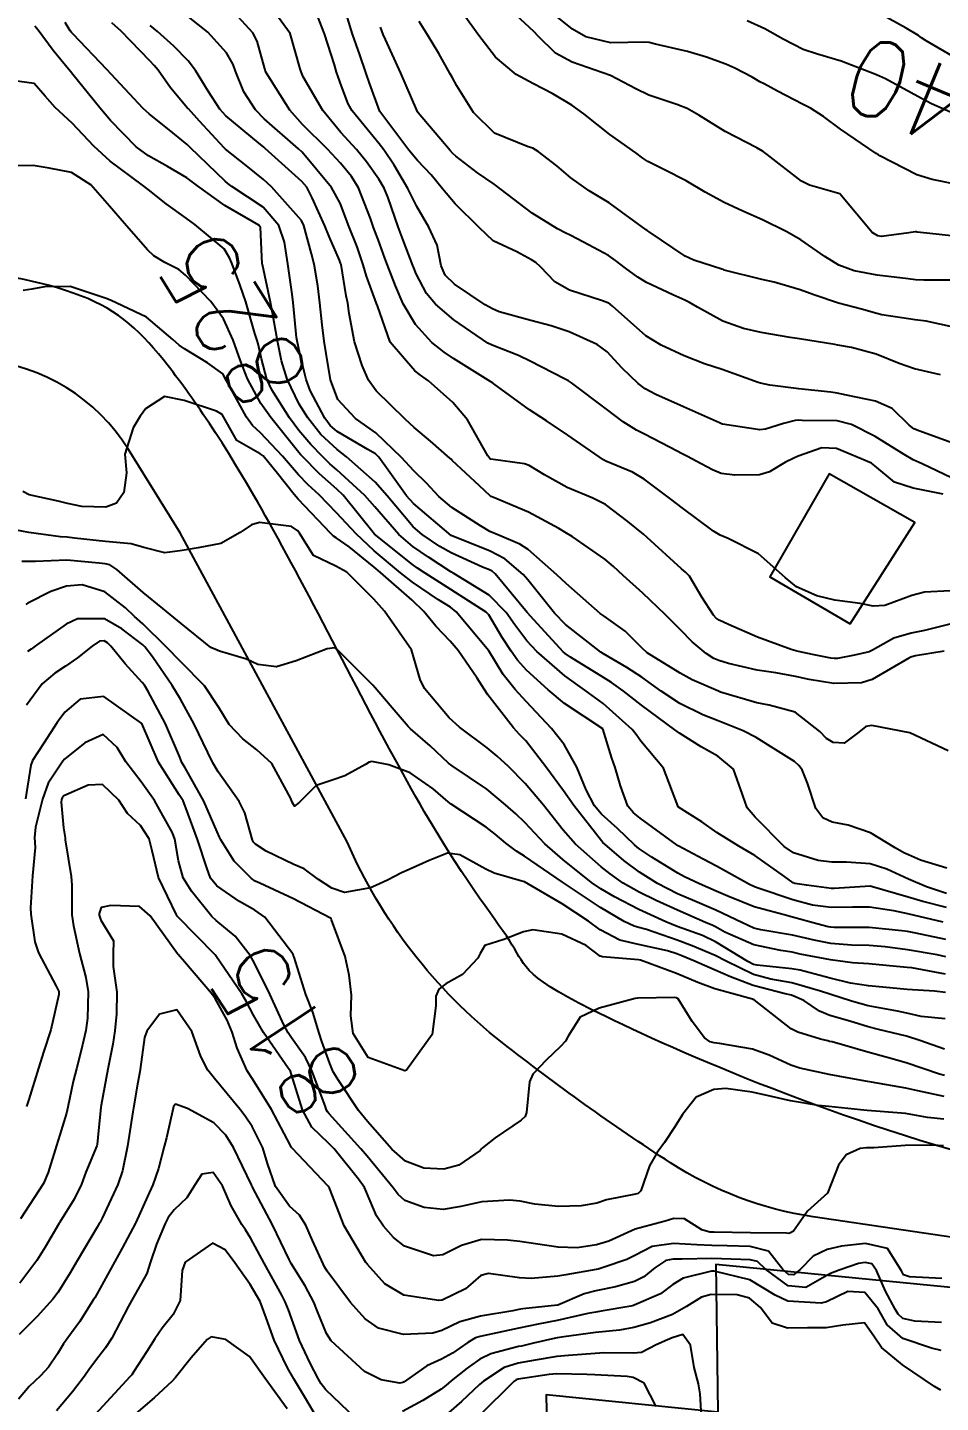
# Model space of a CAD drawing. Header units: metres. Extents: x 307586 to 320046, y 7427249 to 7434250.
# Drawn here: x 319524.2 to 319571.8, y 7429092.1 to 7429163.7 of the extents above; entities that cross this region are included whole.
import ezdxf
from ezdxf.enums import TextEntityAlignment as Align

# ---------------------------------------------------------------- set-up
doc = ezdxf.new("R2010")
doc.units = ezdxf.units.M
doc.header["$MEASUREMENT"] = 0
for name, color, linetype in [('Cotas', 45, 'Continuous'), ('Curvas de Nivel 1m', 11, 'Continuous'), ('Curvas de Nivel 5m', 15, 'Continuous'), ('Edificações', 30, 'Continuous'), ('Vias Primárias', 230, 'Continuous')]:
    doc.layers.add(name, color=color, linetype=linetype)
doc.styles.add('Style-STANDARD', font='STANDARD.shx')

msp = doc.modelspace()

# ---------------------------------------------------------------- linework, layer by layer
at = {"layer": 'Curvas de Nivel 1m', "flags": 128}
for points, elevation in [([(319571.918, 7429139.404), (319570.35, 7429139.725), (319569.384, 7429140.035), (319568.362, 7429140.889), (319568.19, 7429141.022), (319566.374, 7429141.792), (319565.602, 7429141.824), (319564.368, 7429141.378), (319564.15, 7429141.288), (319563.717, 7429141.076), (319562.87, 7429140.573), (319562.356, 7429140.414), (319561.065, 7429140.393), (319560.357, 7429140.49), (319559.909, 7429140.667), (319559.068, 7429141.129), (319558.603, 7429141.375), (319558.366, 7429141.491), (319557.67, 7429141.847), (319556.377, 7429142.525), (319555.958, 7429142.746), (319555.267, 7429143.177), (319554.392, 7429143.822), (319552.573, 7429145.208), (319552.414, 7429145.311), (319552.211, 7429145.416), (319550.424, 7429146.326), (319549.804, 7429146.617), (319548.432, 7429147.153), (319548.221, 7429147.262), (319546.451, 7429148.486), (319545.484, 7429149.295), (319545.015, 7429149.849), (319544.479, 7429150.87), (319544.352, 7429151.182), (319544.301, 7429151.312), (319543.798, 7429152.619), (319543.542, 7429153.32), (319543.024, 7429154.826), (319542.815, 7429155.327), (319542.538, 7429155.804), (319541.903, 7429156.696), (319541.374, 7429157.348), (319540.566, 7429158.233), (319539.63, 7429159.37), (319538.6, 7429161.127), (319538.488, 7429161.381), (319538.441, 7429161.545), (319537.918, 7429163.387), (319536.649, 7429165.113)], 832), ([(319572.379, 7429142.072), (319570.698, 7429142.677), (319570.39, 7429142.808), (319570.151, 7429142.994), (319569.258, 7429143.864), (319568.405, 7429144.243), (319566.887, 7429144.557), (319566.409, 7429144.662), (319566.077, 7429144.712), (319564.411, 7429144.884), (319562.899, 7429145.085), (319562.414, 7429145.177), (319562.289, 7429145.216), (319560.421, 7429145.896), (319559.493, 7429146.194), (319558.428, 7429146.606), (319557.234, 7429147.152), (319556.44, 7429147.654), (319554.709, 7429149.186), (319554.576, 7429149.3), (319554.465, 7429149.366), (319554.185, 7429149.474), (319552.471, 7429150.03), (319551.707, 7429150.45), (319550.96, 7429151.233), (319550.71, 7429151.461), (319550.487, 7429151.606), (319549.727, 7429152.011), (319548.496, 7429152.594), (319547.775, 7429153.267), (319546.521, 7429154.518), (319545.858, 7429155.29), (319545.258, 7429156.017), (319544.548, 7429156.774), (319544.101, 7429157.315), (319542.583, 7429159.315), (319542.057, 7429160.798), (319541.869, 7429161.341), (319541.541, 7429162.275), (319541.174, 7429163.352), (319540.648, 7429165.044)], 834), ([(319572.511, 7429152.835), (319571.062, 7429152.992), (319570.559, 7429153.045), (319570.513, 7429153.053), (319570.46, 7429153.054), (319570.138, 7429153.004), (319568.715, 7429152.811), (319568.51, 7429152.843), (319568.219, 7429153.023), (319566.533, 7429155.04), (319564.953, 7429155.48), (319564.539, 7429155.686), (319562.763, 7429157.088), (319562.555, 7429157.245), (319562.223, 7429157.43), (319560.57, 7429158.287), (319559.207, 7429159.134), (319558.586, 7429159.484), (319558.048, 7429159.686), (319556.593, 7429160.17), (319555.927, 7429160.501), (319554.603, 7429161.19), (319552.61, 7429161.894), (319551.739, 7429162.348), (319550.834, 7429163.237), (319550.626, 7429163.461), (319548.724, 7429165.259)], 838), ([(319572.539, 7429155.537), (319571.34, 7429155.787), (319570.543, 7429156.019), (319568.619, 7429157.019), (319568.554, 7429157.059), (319568.44, 7429157.136), (319566.573, 7429158.405), (319565.689, 7429159.053), (319565.011, 7429159.487), (319564.589, 7429159.703), (319563.294, 7429160.385), (319562.6, 7429160.752), (319562.379, 7429160.872), (319561.972, 7429161.099), (319561.071, 7429161.576), (319560.61, 7429161.786), (319559.595, 7429162.148), (319558.616, 7429162.436), (319556.946, 7429162.83), (319556.62, 7429162.918), (319556.386, 7429162.929), (319554.62, 7429162.895), (319553.317, 7429163.203), (319552.629, 7429163.601), (319550.876, 7429165.01)], 839), ([(319572.287, 7429134.374), (319570.954, 7429134.316), (319570.284, 7429134.132), (319568.881, 7429133.613), (319568.279, 7429133.587), (319567.594, 7429133.713), (319566.281, 7429133.883), (319565.348, 7429134.123), (319564.286, 7429134.582), (319563.686, 7429135.076), (319562.305, 7429136.301), (319560.726, 7429137.106), (319560.315, 7429137.266), (319559.958, 7429137.476), (319558.336, 7429138.695), (319557.739, 7429139.146), (319556.353, 7429140.186), (319555.741, 7429140.554), (319554.362, 7429141.131), (319554.243, 7429141.191), (319552.376, 7429142.479), (319551.26, 7429143.221), (319550.391, 7429143.797), (319548.519, 7429145.151), (319548.413, 7429145.232), (319548.373, 7429145.26), (319546.425, 7429146.467), (319545.933, 7429146.793), (319545.302, 7429147.297), (319544.447, 7429148.243), (319543.811, 7429149.317), (319543.405, 7429150.253), (319542.993, 7429151.325), (319542.852, 7429151.692), (319542.496, 7429152.665), (319542.319, 7429153.15), (319542.25, 7429153.334), (319542.097, 7429153.748), (319541.475, 7429155.346), (319541.119, 7429155.931), (319540.546, 7429156.631), (319539.861, 7429157.367), (319538.572, 7429158.646), (319537.911, 7429159.387), (319536.688, 7429161.313), (319536.645, 7429161.4), (319536.604, 7429161.537), (319536.2, 7429162.988), (319535.971, 7429163.41), (319534.644, 7429164.863)], 831), ([(319572.356, 7429140.253), (319570.826, 7429140.985), (319570.366, 7429141.192), (319569.892, 7429141.476), (319568.384, 7429142.407), (319567.141, 7429143.033), (319566.395, 7429143.221), (319564.572, 7429143.245), (319564.395, 7429143.25), (319564.22, 7429143.246), (319563.603, 7429143.078), (319562.677, 7429142.79), (319562.38, 7429142.755), (319560.439, 7429143.052), (319560.382, 7429143.065), (319560.348, 7429143.076), (319560.276, 7429143.112), (319558.395, 7429143.946), (319556.959, 7429144.6), (319556.409, 7429144.894), (319556.041, 7429145.166), (319555.214, 7429145.972), (319554.429, 7429146.808), (319553.907, 7429147.195), (319552.443, 7429147.85), (319551.504, 7429148.163), (319550.451, 7429148.445), (319548.81, 7429148.902), (319548.46, 7429149.043), (319548.074, 7429149.264), (319546.473, 7429150.335), (319545.994, 7429150.803), (319545.79, 7429151.29), (319545.57, 7429152.371), (319545.135, 7429153.301), (319544.519, 7429154.377), (319544.051, 7429155.315), (319543.345, 7429156.522), (319542.8, 7429157.328), (319542.558, 7429157.644), (319541.158, 7429159.351), (319540.946, 7429159.714), (319540.596, 7429160.644), (319540.339, 7429161.363), (319540.231, 7429161.74), (319539.706, 7429163.369), (319539.095, 7429164.927)], 833), ([(319572.479, 7429150.545), (319570.915, 7429150.549), (319570.479, 7429150.569), (319570.097, 7429150.613), (319568.481, 7429150.808), (319567.289, 7429151.032), (319566.487, 7429151.324), (319565.762, 7429151.783), (319564.507, 7429152.645), (319563.744, 7429153.078), (319562.512, 7429153.683), (319561.493, 7429154.13), (319560.525, 7429154.577), (319559.524, 7429155.13), (319558.539, 7429155.705), (319557.417, 7429156.278), (319556.548, 7429156.713), (319556.284, 7429156.898), (319555.912, 7429157.17), (319554.567, 7429158.128), (319553.207, 7429159.204), (319552.587, 7429159.652), (319551.6, 7429160.232), (319550.598, 7429160.751), (319549.68, 7429161.249), (319548.612, 7429162.146), (319547.748, 7429163.269), (319546.646, 7429164.79)], 837), ([(319572.619, 7429162.069), (319571.038, 7429162.994), (319570.794, 7429163.157), (319570.636, 7429163.272), (319569.985, 7429163.661), (319568.647, 7429164.409)], 841), ([(319572.098, 7429118.632), (319571.045, 7429118.981), (319570.107, 7429119.381), (319568.991, 7429119.886), (319568.114, 7429120.167), (319566.888, 7429120.26), (319566.115, 7429120.259), (319565.411, 7429120.345), (319564.12, 7429120.75), (319563.643, 7429121.075), (319562.138, 7429122.605), (319561.718, 7429123.094), (319561.47, 7429123.78), (319561, 7429125.102), (319560.18, 7429125.779), (319559.326, 7429126.264), (319558.191, 7429126.963), (319557.942, 7429127.143), (319556.212, 7429128.432), (319555.255, 7429129.175), (319554.651, 7429129.607), (319554.23, 7429129.87), (319552.523, 7429130.924), (319552.242, 7429131.111), (319552.129, 7429131.211), (319550.438, 7429133.051), (319550.279, 7429133.23), (319550.263, 7429133.245), (319548.601, 7429135.255), (319548.439, 7429135.403), (319548.295, 7429135.476), (319547.943, 7429135.617), (319546.304, 7429136.359), (319545.71, 7429136.692), (319544.788, 7429137.303), (319544.319, 7429137.712), (319542.977, 7429139.324), (319542.35, 7429140.039), (319540.861, 7429141.345), (319540.367, 7429141.723), (319539.516, 7429142.504), (319538.837, 7429143.373), (319538.394, 7429144.096), (319537.759, 7429145.387), (319537.467, 7429146.345), (319537.26, 7429147.392), (319537, 7429148.85), (319536.902, 7429149.396), (319536.482, 7429151.35), (319536.47, 7429151.388), (319536.38, 7429153.28), (319536.289, 7429153.403), (319534.518, 7429154.435), (319533.105, 7429155.444), (319532.537, 7429155.866), (319531.538, 7429156.46), (319530.548, 7429157.01), (319529.906, 7429157.486), (319528.573, 7429158.843), (319528.013, 7429159.506), (319526.6, 7429161.247), (319526.479, 7429161.399), (319526.377, 7429161.523), (319525.575, 7429162.498), (319524.8, 7429163.547), (319524.626, 7429163.752)], 826), ([(319572.113, 7429119.946), (319570.746, 7429120.354), (319570.119, 7429120.635), (319569.876, 7429120.749), (319569.42, 7429121.001), (319568.134, 7429121.778), (319566.976, 7429122.19), (319566.136, 7429122.333), (319565.654, 7429122.563), (319565.289, 7429123.053), (319564.854, 7429124.369), (319564.584, 7429125.064), (319564.4, 7429125.292), (319564.177, 7429125.49), (319563.069, 7429126.196), (319562.189, 7429126.745), (319561.503, 7429127.097), (319560.2, 7429127.609), (319559.401, 7429127.926), (319558.214, 7429128.516), (319557.241, 7429129.15), (319556.23, 7429129.881), (319555.456, 7429130.393), (319554.242, 7429131.097), (319554.093, 7429131.191), (319552.257, 7429132.628), (319551.679, 7429133.216), (319550.289, 7429134.95), (319550.052, 7429135.234), (319549.101, 7429136.048), (319548.305, 7429136.459), (319546.346, 7429137.247), (319546.313, 7429137.263), (319544.337, 7429138.922), (319543.982, 7429139.314), (319543.027, 7429140.653), (319542.545, 7429141.328), (319542.365, 7429141.504), (319541.962, 7429141.739), (319540.376, 7429142.675), (319540.008, 7429142.984), (319539.731, 7429143.36), (319538.971, 7429144.805), (319538.753, 7429145.375), (319538.686, 7429145.646), (319538.426, 7429146.721), (319538.281, 7429147.382), (319538.255, 7429147.562), (319538.081, 7429149.384), (319538.032, 7429149.819), (319537.809, 7429151.387), (319537.625, 7429152.519), (319537.324, 7429153.392), (319536.517, 7429154.338), (319534.892, 7429155.425), (319534.677, 7429155.57), (319534.536, 7429155.692), (319532.72, 7429157.448), (319532.555, 7429157.602), (319531.808, 7429158.217), (319530.579, 7429159.196), (319530.275, 7429159.483), (319528.601, 7429161.27), (319528.383, 7429161.502), (319526.621, 7429163.339), (319526.537, 7429163.436), (319526.474, 7429163.522), (319526.199, 7429163.957)], 827), ([(319572.184, 7429126.05), (319570.193, 7429126.99), (319568.198, 7429127.371), (319567.896, 7429127.325), (319567.531, 7429127.027), (319566.767, 7429126.454), (319566.187, 7429126.478), (319565.838, 7429126.694), (319565.505, 7429127.05), (319564.208, 7429128.058), (319562.863, 7429128.433), (319562.215, 7429128.553), (319560.328, 7429129.109), (319560.223, 7429129.148), (319558.848, 7429129.749), (319558.232, 7429130.085), (319556.513, 7429131.157), (319556.245, 7429131.392), (319555.359, 7429132.279), (319554.262, 7429133.053), (319554.064, 7429133.192), (319552.286, 7429134.765), (319551.802, 7429135.215), (319550.306, 7429136.528), (319549.874, 7429136.801), (319548.816, 7429137.252), (319548.316, 7429137.471), (319547.832, 7429137.753), (319546.334, 7429138.716), (319545.665, 7429139.29), (319545.023, 7429139.973), (319544.356, 7429140.627), (319543.721, 7429141.316), (319542.376, 7429142.591), (319541.322, 7429143.341), (319540.398, 7429144.326), (319540.03, 7429145.356), (319539.794, 7429146.727), (319539.698, 7429147.361), (319539.585, 7429148.224), (319539.463, 7429149.37), (319539.355, 7429150.255), (319539.169, 7429151.373), (319539.035, 7429151.921), (319538.629, 7429153.379), (319538.507, 7429153.642), (319536.946, 7429155.396), (319536.537, 7429155.778), (319535.634, 7429156.503), (319534.552, 7429157.368), (319534.485, 7429157.431), (319533.207, 7429158.81), (319532.622, 7429159.45), (319532.583, 7429159.491), (319531.689, 7429160.559), (319531.044, 7429161.473), (319530.844, 7429161.715), (319530.608, 7429161.954), (319529.115, 7429163.495), (319528.629, 7429163.938)], 828), ([(319571.974, 7429131.246), (319570.478, 7429130.988), (319570.287, 7429130.945), (319570.242, 7429130.933), (319570.125, 7429130.875), (319568.23, 7429129.766), (319567.668, 7429129.586), (319566.228, 7429129.555), (319564.938, 7429129.767), (319564.231, 7429129.924), (319563.208, 7429130.106), (319562.235, 7429130.255), (319560.749, 7429130.594), (319560.239, 7429130.752), (319559.988, 7429130.862), (319559.578, 7429131.12), (319558.847, 7429131.729), (319558.255, 7429132.33), (319557.446, 7429133.148), (319556.279, 7429134.259), (319555.261, 7429135.175), (319554.752, 7429135.638), (319554.301, 7429136.02), (319552.609, 7429137.207), (319552.316, 7429137.385), (319551.918, 7429137.615), (319550.331, 7429138.469), (319548.476, 7429139.258), (319548.376, 7429139.293), (319548.343, 7429139.312), (319547.78, 7429139.834), (319546.362, 7429141.167), (319546.305, 7429141.223), (319546.242, 7429141.282), (319545.235, 7429142.161), (319544.379, 7429142.882), (319543.91, 7429143.315), (319542.405, 7429144.793), (319541.994, 7429145.334), (319541.663, 7429146.095), (319541.263, 7429147.342), (319540.997, 7429148.809), (319540.916, 7429149.353), (319540.841, 7429149.729), (319540.57, 7429151.359), (319540.551, 7429151.426), (319540.485, 7429151.576), (319539.947, 7429152.815), (319539.723, 7429153.368), (319539.073, 7429154.826), (319538.783, 7429155.377), (319538.536, 7429155.681), (319536.622, 7429157.399), (319536.554, 7429157.459), (319536.266, 7429157.695), (319534.578, 7429159.096), (319534.267, 7429159.433), (319533.649, 7429160.383), (319532.991, 7429161.446), (319532.608, 7429161.948), (319531.873, 7429162.718), (319531.014, 7429163.474), (319530.628, 7429163.796)], 829), ([(319572.45, 7429148.098), (319571.03, 7429148.408), (319570.455, 7429148.471), (319568.73, 7429148.745), (319568.46, 7429148.815), (319567.67, 7429149.028), (319566.466, 7429149.353), (319565.186, 7429149.775), (319564.473, 7429150.047), (319563.121, 7429150.439), (319562.478, 7429150.579), (319560.524, 7429151.068), (319560.483, 7429151.082), (319560.462, 7429151.09), (319560.391, 7429151.111), (319558.944, 7429151.591), (319558.49, 7429151.8), (319556.606, 7429153.054), (319556.503, 7429153.128), (319556.486, 7429153.144), (319556.46, 7429153.161), (319554.524, 7429154.563), (319553.497, 7429155.2), (319552.54, 7429155.869), (319551.809, 7429156.484), (319550.833, 7429157.236), (319550.555, 7429157.405), (319550.311, 7429157.488), (319548.567, 7429158.195), (319547.467, 7429159.271), (319546.597, 7429160.656), (319546.38, 7429161.063), (319546.258, 7429161.285), (319545.654, 7429162.335), (319545.077, 7429163.303), (319544.633, 7429164.006)], 836), ([(319571.912, 7429117.135), (319570.081, 7429117.562), (319569.354, 7429117.731), (319568.086, 7429117.918), (319567.191, 7429117.925), (319566.086, 7429117.907), (319565.125, 7429118.017), (319564.091, 7429118.293), (319562.281, 7429118.908), (319562.101, 7429118.971), (319561.831, 7429119.093), (319560.112, 7429120.046), (319559.418, 7429120.422), (319558.123, 7429121.112), (319558.077, 7429121.14), (319556.137, 7429122.555), (319555.801, 7429122.826), (319555.507, 7429123.17), (319555.112, 7429124.223), (319554.851, 7429125.18), (319554.671, 7429125.676), (319554.193, 7429127.19), (319552.213, 7429128.516), (319551.358, 7429129.219), (319550.233, 7429130.251), (319549.766, 7429130.765), (319549.422, 7429131.242), (319548.957, 7429131.957), (319548.262, 7429133.125), (319548.131, 7429133.261), (319546.28, 7429134.441), (319544.943, 7429135.3), (319544.547, 7429135.558), (319544.297, 7429135.74), (319542.313, 7429137.33), (319540.68, 7429139.347), (319540.346, 7429139.676), (319539.449, 7429140.459), (319538.543, 7429141.377), (319538.455, 7429141.469), (319538.365, 7429141.576), (319536.909, 7429143.395), (319536.394, 7429144.131), (319535.702, 7429145.411), (319535.343, 7429146.337), (319534.958, 7429147.422), (319534.449, 7429148.524), (319533.791, 7429149.437), (319532.476, 7429150.807), (319532.118, 7429151.094), (319531.405, 7429151.466), (319530.819, 7429151.808), (319530.489, 7429152.121), (319529.298, 7429153.492), (319528.516, 7429154.388), (319527.546, 7429155.51), (319526.539, 7429156.154), (319525.372, 7429156.368), (319524.542, 7429156.507), (319523.601, 7429156.501)], 824), ([(319572.066, 7429116.229), (319570.49, 7429116.564), (319570.069, 7429116.642), (319569.761, 7429116.686), (319568.071, 7429116.856), (319566.25, 7429116.86), (319566.071, 7429116.871), (319565.927, 7429116.898), (319565.343, 7429117.051), (319564.078, 7429117.395), (319563.642, 7429117.512), (319562.086, 7429117.936), (319560.715, 7429118.482), (319560.098, 7429118.757), (319559.241, 7429119.123), (319558.459, 7429119.487), (319558.108, 7429119.683), (319556.756, 7429120.514), (319556.121, 7429120.933), (319555.99, 7429121.031), (319555.844, 7429121.164), (319554.97, 7429122.017), (319554.139, 7429122.753), (319553.767, 7429123.194), (319553.338, 7429124.016), (319552.848, 7429125.203), (319552.185, 7429126.389), (319551.531, 7429127.217), (319550.214, 7429128.627), (319549.641, 7429129.239), (319549.01, 7429130.028), (319548.257, 7429131.26), (319546.567, 7429133.277), (319546.267, 7429133.521), (319545.65, 7429133.912), (319544.286, 7429134.833), (319543.672, 7429135.316), (319542.304, 7429136.466), (319541.35, 7429137.34), (319540.329, 7429138.438), (319539.437, 7429139.364), (319538.866, 7429139.89), (319538.353, 7429140.421), (319537.528, 7429141.388), (319536.375, 7429142.592), (319535.953, 7429142.981), (319535.656, 7429143.411), (319534.735, 7429145.098), (319534.546, 7429145.428), (319534.505, 7429145.52), (319534.415, 7429145.669), (319533.623, 7429146.236), (319532.428, 7429146.976), (319532.143, 7429147.166), (319531.818, 7429147.459), (319530.45, 7429148.611), (319528.564, 7429149.499), (319528.463, 7429149.534), (319528.398, 7429149.567), (319526.47, 7429150.221), (319525.131, 7429150.202), (319524.468, 7429150.07), (319524.019, 7429150.003)], 823), ([(319572.057, 7429115.34), (319571.604, 7429115.428), (319570.06, 7429115.7), (319568.9, 7429115.846), (319568.062, 7429115.915), (319567.148, 7429115.943), (319566.063, 7429116.027), (319565.204, 7429116.193), (319564.067, 7429116.451), (319562.419, 7429116.737), (319562.07, 7429116.826), (319561.466, 7429117.096), (319560.083, 7429117.769), (319558.985, 7429118.231), (319558.095, 7429118.61), (319557.044, 7429119.151), (319556.109, 7429119.735), (319555.295, 7429120.353), (319554.304, 7429121.187), (319554.208, 7429121.273), (319554.125, 7429121.362), (319552.691, 7429123.205), (319552.154, 7429123.967), (319551.24, 7429125.219), (319550.186, 7429126.566), (319549.864, 7429126.909), (319549.548, 7429127.24), (319548.218, 7429128.96), (319548.014, 7429129.262), (319547.655, 7429129.839), (319546.677, 7429131.276), (319546.248, 7429131.762), (319545.508, 7429132.544), (319544.889, 7429133.301), (319544.272, 7429133.893), (319542.619, 7429135.327), (319542.296, 7429135.607), (319540.986, 7429136.663), (319540.311, 7429137.13), (319540.179, 7429137.219), (319540.042, 7429137.354), (319538.339, 7429139.147), (319538.126, 7429139.382), (319537.266, 7429140.478), (319536.515, 7429141.398), (319536.364, 7429141.512), (319535.145, 7429142.192), (319534.454, 7429143.429), (319534.385, 7429143.552), (319534.09, 7429143.73), (319532.395, 7429144.281), (319531.371, 7429144.488), (319530.389, 7429143.849), (319530.232, 7429143.625), (319530.117, 7429143.474), (319529.75, 7429142.853), (319529.312, 7429141.486), (319529.393, 7429140.524), (319529.264, 7429139.486), (319528.882, 7429138.945), (319528.331, 7429138.736), (319527.077, 7429138.767), (319526.334, 7429138.924), (319525.844, 7429139.035), (319524.331, 7429139.37), (319524.006, 7429139.553)], 822), ([(319572.047, 7429114.428), (319570.283, 7429114.755), (319570.051, 7429114.784), (319569.857, 7429114.8), (319568.052, 7429114.962), (319567.207, 7429115.028), (319566.054, 7429115.168), (319564.472, 7429115.479), (319564.058, 7429115.572), (319563.474, 7429115.661), (319562.062, 7429115.953), (319560.559, 7429116.614), (319560.071, 7429116.897), (319559.926, 7429116.967), (319559.538, 7429117.118), (319558.082, 7429117.753), (319556.978, 7429118.263), (319556.096, 7429118.696), (319555.253, 7429119.173), (319554.574, 7429119.65), (319554.111, 7429120.023), (319552.781, 7429121.203), (319552.13, 7429121.915), (319551.118, 7429123.22), (319550.16, 7429124.352), (319549.294, 7429125.243), (319548.708, 7429125.782), (319548.182, 7429126.205), (319546.732, 7429127.275), (319546.2, 7429127.761), (319544.922, 7429129.3), (319544.684, 7429129.76), (319544.243, 7429131.31), (319542.832, 7429133.324), (319542.272, 7429133.95), (319540.865, 7429135.344), (319540.296, 7429135.664), (319539.145, 7429136.211), (319538.4, 7429137.379), (319538.315, 7429137.499), (319537.984, 7429137.717), (319536.321, 7429137.928), (319535.91, 7429137.815), (319535.313, 7429137.415), (319534.307, 7429136.848), (319533.135, 7429136.611), (319532.303, 7429136.482), (319531.402, 7429136.359), (319530.304, 7429136.627), (319529.642, 7429136.816), (319528.307, 7429136.951), (319526.699, 7429137.126), (319526.309, 7429137.164), (319525.966, 7429137.181), (319524.312, 7429137.42), (319523.589, 7429137.557)], 821), ([(319572.02, 7429112.11), (319570.781, 7429112.222), (319570.024, 7429112.404), (319569.539, 7429112.511), (319568.021, 7429112.779), (319567.151, 7429113.029), (319566.028, 7429113.39), (319565.528, 7429113.55), (319564.037, 7429113.977), (319562.946, 7429114.174), (319562.043, 7429114.416), (319560.622, 7429115.104), (319560.056, 7429115.399), (319558.845, 7429115.912), (319558.064, 7429116.2), (319556.474, 7429116.75), (319556.07, 7429116.85), (319555.827, 7429116.92), (319555.319, 7429117.171), (319554.084, 7429117.907), (319552.103, 7429119.21), (319550.116, 7429120.578), (319549.711, 7429120.828), (319549.145, 7429121.245), (319548.592, 7429121.718), (319548.131, 7429122.071), (319546.304, 7429123.278), (319546.145, 7429123.399), (319545.367, 7429124.08), (319544.167, 7429124.905), (319543.052, 7429125.321), (319542.175, 7429125.504), (319542.041, 7429125.465), (319541.849, 7429125.333), (319540.766, 7429124.742), (319540.161, 7429124.54), (319539.278, 7429124.241), (319538.402, 7429123.376), (319538.141, 7429123.166), (319538.022, 7429123.381), (319537.956, 7429123.572), (319536.971, 7429125.392), (319536.18, 7429126.104), (319535.456, 7429126.681), (319534.742, 7429127.422), (319534.206, 7429128.306), (319533.459, 7429129.438), (319532.235, 7429130.682), (319531.468, 7429131.458), (319530.255, 7429132.656), (319529.819, 7429133.037), (319529.348, 7429133.484), (319528.275, 7429134.322), (319527.101, 7429134.692), (319526.279, 7429134.621), (319525.467, 7429134.34), (319524.266, 7429133.727), (319524.154, 7429133.662)], 819), ([(319571.998, 7429110.526), (319570.709, 7429110.983), (319570.006, 7429111.209), (319568.554, 7429111.555), (319568.01, 7429111.688), (319567.055, 7429111.987), (319566.015, 7429112.278), (319565.475, 7429112.505), (319564.672, 7429113.06), (319564.027, 7429113.336), (319563.691, 7429113.41), (319562.034, 7429113.841), (319560.85, 7429114.292), (319560.046, 7429114.635), (319558.93, 7429115.127), (319558.308, 7429115.389), (319558.056, 7429115.483), (319557.565, 7429115.638), (319556.061, 7429115.971), (319555.094, 7429116.206), (319554.068, 7429116.743), (319553.447, 7429117.196), (319552.086, 7429118.091), (319550.122, 7429119.23), (319550.103, 7429119.239), (319548.543, 7429119.689), (319548.109, 7429119.892), (319546.749, 7429120.641), (319546.117, 7429120.73), (319545.159, 7429120.34), (319544.109, 7429119.879), (319543.716, 7429119.704), (319542.99, 7429119.321), (319542.389, 7429119.037), (319542.097, 7429118.92), (319540.758, 7429118.678), (319540.096, 7429118.906), (319539.405, 7429119.36), (319538.652, 7429119.916), (319538.11, 7429120.131), (319536.674, 7429120.838), (319536.121, 7429121.194), (319536.012, 7429121.292), (319535.958, 7429121.402), (319535.559, 7429122.831), (319535.261, 7429123.413), (319534.166, 7429124.961), (319533.897, 7429125.433), (319533.641, 7429125.973), (319532.918, 7429127.443), (319532.212, 7429128.745), (319531.781, 7429129.454), (319530.76, 7429130.942), (319530.356, 7429131.469), (319530.244, 7429131.575), (319529.16, 7429132.394), (319528.257, 7429132.922), (319526.846, 7429132.925), (319526.254, 7429132.636), (319524.715, 7429131.543), (319524.438, 7429131.349), (319524.238, 7429131.226)], 818), ([(319571.985, 7429109.157), (319571.729, 7429109.229), (319569.991, 7429109.82), (319569.067, 7429110.077), (319567.996, 7429110.37), (319566.134, 7429110.906), (319566.002, 7429110.935), (319565.919, 7429110.958), (319565.533, 7429111.047), (319564.347, 7429111.406), (319564.008, 7429111.588), (319562.087, 7429113.089), (319562.023, 7429113.113), (319561.992, 7429113.122), (319560.031, 7429113.665), (319559.155, 7429114.004), (319558.043, 7429114.469), (319556.168, 7429115.159), (319556.053, 7429115.181), (319554.19, 7429115.324), (319554.055, 7429115.372), (319553.341, 7429115.917), (319552.066, 7429116.519), (319550.558, 7429116.735), (319550.067, 7429116.639), (319549.05, 7429116.233), (319548.06, 7429115.923), (319547.82, 7429115.497), (319547.7, 7429115.264), (319546.895, 7429114.417), (319546.033, 7429113.921), (319545.656, 7429113.658), (319545.501, 7429113.288), (319545.512, 7429112.782), (319545.308, 7429111.29), (319543.984, 7429109.443), (319543.89, 7429109.405), (319541.99, 7429110.086), (319541.197, 7429111.338), (319541.082, 7429112.27), (319541.119, 7429113.339), (319540.996, 7429114.383), (319540.793, 7429115.343), (319540.072, 7429117.261), (319540.051, 7429117.329), (319540.029, 7429117.351), (319538.087, 7429118.345), (319536.337, 7429119.16), (319536.101, 7429119.274), (319535.901, 7429119.403), (319534.998, 7429120.303), (319534.307, 7429121.427), (319534.248, 7429121.552), (319534.127, 7429121.841), (319533.42, 7429123.437), (319532.45, 7429125.166), (319532.289, 7429125.449), (319532.176, 7429125.723), (319531.437, 7429127.458), (319530.518, 7429129.167), (319530.332, 7429129.469), (319530.224, 7429129.612), (319529.333, 7429130.583), (319528.593, 7429131.495), (319528.414, 7429131.667), (319528.246, 7429131.767), (319527.996, 7429131.752), (319527.62, 7429131.506), (319526.855, 7429130.895), (319526.227, 7429130.455), (319525.661, 7429130.089), (319525.002, 7429129.538), (319524.202, 7429128.434)], 817), ([(319571.969, 7429108.062), (319570.602, 7429108.356), (319569.975, 7429108.494), (319568.182, 7429108.815), (319567.98, 7429108.849), (319566.923, 7429109.031), (319565.985, 7429109.214), (319564.464, 7429109.539), (319563.989, 7429109.697), (319562.864, 7429110.211), (319561.997, 7429110.519), (319560.282, 7429110.826), (319560, 7429110.856), (319559.794, 7429110.906), (319559.497, 7429111.118), (319558.845, 7429111.961), (319558.125, 7429113.138), (319558.024, 7429113.203), (319557.945, 7429113.22), (319556.023, 7429113.181), (319556.003, 7429113.181), (319555.891, 7429113.162), (319554.018, 7429112.655), (319553.016, 7429112.197), (319552.402, 7429111.206), (319552.263, 7429110.945), (319551.997, 7429110.664), (319551.247, 7429109.961), (319550.549, 7429109.224), (319550.376, 7429108.827), (319550.219, 7429107.227), (319550.154, 7429107.025), (319549.949, 7429106.837), (319548.603, 7429105.914), (319547.934, 7429105.39), (319547.873, 7429105.321), (319547.815, 7429105.261), (319546.699, 7429104.495), (319545.918, 7429104.277), (319544.881, 7429104.333), (319543.924, 7429104.7), (319543.209, 7429105.317), (319541.947, 7429106.755), (319541.486, 7429107.335), (319540.449, 7429108.872), (319540.164, 7429109.348), (319539.987, 7429109.78), (319539.573, 7429110.93), (319539.432, 7429111.359), (319539.105, 7429112.455), (319538.744, 7429113.369), (319538.122, 7429115.308), (319538.101, 7429115.379), (319538.09, 7429115.416), (319538.054, 7429115.492), (319536.605, 7429117.395), (319536.078, 7429117.758), (319535.284, 7429118.213), (319534.097, 7429119.031), (319533.775, 7429119.433), (319533.575, 7429119.968), (319533.102, 7429121.44), (319532.493, 7429123.093), (319532.345, 7429123.448), (319532.148, 7429123.764), (319531.064, 7429125.461), (319530.193, 7429127.47), (319528.214, 7429128.878), (319526.982, 7429128.735), (319526.198, 7429128.063), (319525.784, 7429127.526), (319525.104, 7429126.458), (319524.505, 7429125.545), (319524.413, 7429125.303), (319524.143, 7429123.55)], 816), ([(319571.938, 7429105.497), (319571.379, 7429105.536), (319569.938, 7429105.518), (319568.315, 7429105.393), (319567.937, 7429105.388), (319567.593, 7429105.367), (319566.871, 7429105.031), (319566.465, 7429104.495), (319565.903, 7429103.04), (319564.852, 7429102.092), (319564.127, 7429101.058), (319563.978, 7429100.963), (319563.882, 7429100.939), (319563.765, 7429100.945), (319561.882, 7429100.962), (319559.99, 7429101.001), (319559.882, 7429101), (319559.779, 7429101.009), (319559.353, 7429101.118), (319558.449, 7429101.692), (319557.889, 7429101.712), (319557.451, 7429101.581), (319555.883, 7429101.16), (319554.507, 7429100.544), (319553.875, 7429100.339), (319552.869, 7429100.191), (319551.873, 7429100.227), (319550.695, 7429100.402), (319549.876, 7429100.515), (319549.233, 7429100.597), (319547.876, 7429100.616), (319546.834, 7429100.31), (319545.868, 7429099.832), (319545.38, 7429099.773), (319543.873, 7429100.271), (319543.296, 7429100.728), (319542.786, 7429101.316), (319542.421, 7429101.857), (319541.901, 7429103.088), (319541.785, 7429103.331), (319541.48, 7429103.763), (319540.21, 7429105.347), (319539.936, 7429105.617), (319539.044, 7429106.463), (319538.567, 7429107.371), (319537.981, 7429109.261), (319537.937, 7429109.38), (319537.825, 7429109.541), (319536.535, 7429111.395), (319536.012, 7429112.29), (319535.633, 7429113.02), (319535.398, 7429113.409), (319534.052, 7429115.38), (319534.014, 7429115.43), (319532.073, 7429117.416), (319532.045, 7429117.45), (319532.002, 7429117.522), (319531.068, 7429119.46), (319530.739, 7429120.842), (319530.586, 7429121.465), (319530.13, 7429122.159), (319529.453, 7429122.797), (319529.001, 7429123.487), (319528.155, 7429124.295), (319527.397, 7429124.265), (319526.146, 7429123.705), (319526.056, 7429123.609), (319526.024, 7429123.522), (319526.006, 7429123.386), (319526.128, 7429122.039), (319526.2, 7429121.519), (319526.213, 7429121.428), (319526.528, 7429119.516), (319526.548, 7429119.056), (319526.563, 7429117.515), (319526.64, 7429116.941), (319526.947, 7429115.511), (319527.283, 7429114.259), (319527.41, 7429113.506), (319527.373, 7429112.142), (319527.287, 7429111.507), (319527.044, 7429110.452), (319526.79, 7429109.512), (319526.632, 7429108.847), (319526.353, 7429107.516), (319526.275, 7429107.191), (319525.938, 7429106.065), (319525.758, 7429105.523), (319525.324, 7429104.117), (319525.071, 7429103.532), (319523.884, 7429101.705)], 814), ([(319571.857, 7429098.6), (319570.166, 7429098.68), (319569.86, 7429098.788), (319569.756, 7429098.992), (319569.022, 7429100.15), (319567.877, 7429100.407), (319566.634, 7429100.274), (319565.874, 7429100.111), (319565.153, 7429099.764), (319564.48, 7429099.054), (319564.131, 7429098.785), (319563.859, 7429098.807), (319563.58, 7429099.064), (319562.821, 7429100.024), (319561.875, 7429100.265), (319560.68, 7429100.297), (319559.875, 7429100.315), (319559.092, 7429100.338), (319557.876, 7429100.409), (319556.772, 7429100.253), (319555.869, 7429099.792), (319555.453, 7429099.578), (319554.271, 7429099.176), (319553.959, 7429099.081), (319553.861, 7429099.062), (319552.277, 7429098.784), (319551.856, 7429098.717), (319550.478, 7429098.599), (319549.854, 7429098.625), (319548.25, 7429098.862), (319547.855, 7429098.744), (319547.056, 7429098.057), (319545.836, 7429097.474), (319545.669, 7429097.448), (319543.839, 7429097.73), (319542.849, 7429098.316), (319541.94, 7429099.329), (319541.905, 7429099.371), (319541.864, 7429099.425), (319540.739, 7429101.341), (319539.963, 7429103.288), (319539.935, 7429103.35), (319539.904, 7429103.396), (319538.021, 7429105.379), (319537.981, 7429105.427), (319537.934, 7429105.511), (319536.956, 7429107.39), (319535.976, 7429108.947), (319535.683, 7429109.405), (319535.158, 7429110.576), (319534.896, 7429111.417), (319534.634, 7429112.045), (319534.02, 7429113.156), (319533.83, 7429113.432), (319532.42, 7429115.074), (319532.09, 7429115.45), (319532.053, 7429115.495), (319530.633, 7429117.464), (319530.08, 7429117.946), (319528.584, 7429117.996), (319528.077, 7429117.892), (319527.979, 7429117.595), (319527.982, 7429117.501), (319528.07, 7429117.245), (319528.727, 7429116.157), (319528.699, 7429115.49), (319528.701, 7429114.833), (319528.894, 7429113.487), (319528.884, 7429112.36), (319528.786, 7429111.488), (319528.688, 7429110.794), (319528.437, 7429109.493), (319528.074, 7429107.618), (319528.058, 7429107.498), (319527.941, 7429106.296), (319527.866, 7429105.569), (319527.848, 7429105.501), (319527.292, 7429104.127), (319527.054, 7429103.508), (319526.68, 7429102.727), (319525.929, 7429101.52), (319525.908, 7429101.494), (319525.882, 7429101.442), (319525.165, 7429100.229), (319524.725, 7429099.537), (319523.841, 7429098.345)], 813), ([(319571.826, 7429096.308), (319570.438, 7429096.372), (319569.828, 7429096.518), (319569.571, 7429096.734), (319569.415, 7429096.996), (319568.917, 7429097.934), (319568.442, 7429099.011), (319568.205, 7429099.354), (319567.867, 7429099.43), (319567.516, 7429099.374), (319566.503, 7429099.034), (319566.048, 7429098.851), (319565.858, 7429098.743), (319564.767, 7429098.133), (319563.85, 7429098.216), (319562.672, 7429099.078), (319562.253, 7429099.471), (319561.868, 7429099.569), (319561.377, 7429099.586), (319559.868, 7429099.629), (319558.333, 7429099.598), (319557.868, 7429099.601), (319557.481, 7429099.53), (319556.913, 7429099.149), (319556.333, 7429098.678), (319555.852, 7429098.442), (319554.856, 7429098.161), (319553.845, 7429097.953), (319553.233, 7429097.798), (319551.857, 7429097.21), (319551.833, 7429097.204), (319550.04, 7429097.019), (319549.83, 7429096.985), (319549.515, 7429096.92), (319547.827, 7429096.638), (319546.762, 7429096.332), (319545.819, 7429095.896), (319545.357, 7429095.745), (319543.817, 7429095.688), (319542.516, 7429096.016), (319541.825, 7429096.49), (319541.062, 7429097.338), (319539.857, 7429098.983), (319539.718, 7429099.209), (319539.643, 7429099.353), (319539.079, 7429100.566), (319538.737, 7429101.367), (319538.406, 7429101.89), (319537.893, 7429102.359), (319537.153, 7429103.387), (319536.736, 7429104.576), (319536.498, 7429105.394), (319535.944, 7429106.501), (319535.582, 7429107.038), (319535.3, 7429107.41), (319533.976, 7429108.994), (319533.637, 7429109.433), (319533.278, 7429110.149), (319532.811, 7429111.442), (319532.014, 7429112.567), (319531.115, 7429112.356), (319530.457, 7429111.465), (319530.337, 7429111.129), (319530.112, 7429109.469), (319530.09, 7429109.35), (319529.965, 7429108.713), (319529.769, 7429107.473), (319529.738, 7429107.261), (319529.458, 7429105.477), (319529.192, 7429104.202), (319528.941, 7429103.484), (319528.129, 7429101.74), (319528.01, 7429101.498), (319527.968, 7429101.413), (319527.879, 7429101.264), (319527.212, 7429100.157), (319526.828, 7429099.51), (319526.464, 7429098.896), (319525.837, 7429097.89), (319525.568, 7429097.523), (319524.745, 7429096.609), (319523.814, 7429095.682)], 812), ([(319571.812, 7429094.846), (319571.31, 7429094.975), (319569.818, 7429095.473), (319569.004, 7429096.182), (319568.543, 7429097.009), (319567.846, 7429097.863), (319566.959, 7429097.917), (319565.838, 7429097.378), (319565.571, 7429097.308), (319563.838, 7429097.422), (319563.178, 7429097.735), (319561.854, 7429098.52), (319559.999, 7429098.97), (319559.861, 7429098.97), (319558.378, 7429098.609), (319557.85, 7429098.28), (319557.199, 7429097.79), (319555.833, 7429097.199), (319555.803, 7429097.191), (319555.656, 7429097.162), (319554.118, 7429096.889), (319553.83, 7429096.849), (319553.418, 7429096.775), (319551.825, 7429096.405), (319550.83, 7429096.212), (319549.821, 7429096.013), (319548.217, 7429095.654), (319547.816, 7429095.577), (319547.576, 7429095.502), (319547.18, 7429095.266), (319546.367, 7429094.712), (319545.8, 7429094.392), (319545.041, 7429094.041), (319543.971, 7429093.298), (319543.859, 7429093.223), (319543.782, 7429093.181), (319543.631, 7429093.152), (319542.661, 7429093.317), (319541.789, 7429093.752), (319540.052, 7429095.348), (319539.817, 7429095.726), (319539.349, 7429096.878), (319539.148, 7429097.36), (319538.698, 7429098.219), (319537.971, 7429099.378), (319537.931, 7429099.447), (319537.865, 7429099.591), (319537, 7429101.389), (319535.962, 7429103.339), (319535.933, 7429103.4), (319535.904, 7429103.46), (319534.976, 7429105.414), (319534.578, 7429106.059), (319533.946, 7429106.699), (319532.581, 7429107.444), (319531.956, 7429107.661), (319531.855, 7429107.55), (319531.823, 7429107.451), (319531.477, 7429105.915), (319531.365, 7429105.456), (319531.059, 7429104.315), (319530.769, 7429103.461), (319530.495, 7429102.866), (319529.883, 7429101.515), (319529.863, 7429101.47), (319529.171, 7429100.173), (319528.795, 7429099.486), (319527.835, 7429097.752), (319527.744, 7429097.591), (319527.69, 7429097.501), (319526.977, 7429096.353), (319526.345, 7429095.515), (319526.124, 7429095.201), (319525.8, 7429094.673), (319525.332, 7429093.982), (319524.92, 7429093.529), (319524.337, 7429092.975), (319523.771, 7429092.309)], 811), ([(319539.316, 7429091.357), (319538.743, 7429092.336), (319538.112, 7429093.375), (319537.791, 7429093.94), (319537.089, 7429095.387), (319536.675, 7429096.54), (319536.352, 7429097.395), (319535.846, 7429098.288), (319535.042, 7429099.408), (319534.546, 7429100.089), (319533.873, 7429100.429), (319532.459, 7429099.441), (319532.296, 7429099.004), (319532.191, 7429097.445), (319531.826, 7429096.724), (319531.256, 7429096.018), (319530.882, 7429095.459), (319530.466, 7429094.8), (319529.787, 7429093.76), (319529.67, 7429093.586), (319529.579, 7429093.473), (319527.763, 7429091.524)], 809), ([(319537.767, 7429091.81), (319536.623, 7429093.392), (319535.8, 7429094.539), (319534.568, 7429095.412), (319533.814, 7429095.55), (319533.606, 7429095.423), (319532.772, 7429094.462), (319531.959, 7429093.447), (319531.781, 7429093.25), (319530.848, 7429092.383), (319529.763, 7429091.47)], 808), ([(319559.349, 7429091.116), (319559.26, 7429092.6), (319559.175, 7429093.119), (319558.95, 7429093.968), (319558.765, 7429095.126), (319558.359, 7429095.673), (319557.817, 7429095.506), (319557.559, 7429095.399), (319556.982, 7429095.148), (319556.218, 7429094.744), (319555.806, 7429094.711), (319554.26, 7429094.722), (319553.806, 7429094.694), (319552.415, 7429094.59), (319551.803, 7429094.53), (319550.67, 7429094.351), (319549.797, 7429094.194), (319549.072, 7429093.962), (319547.98, 7429093.257), (319547.781, 7429093.086), (319546.84, 7429092.202), (319545.783, 7429091.28)], 809), ([(319556.983, 7429091.936), (319556.356, 7429093.154), (319555.787, 7429093.439), (319555.462, 7429093.489), (319553.789, 7429093.588), (319553.373, 7429093.602), (319551.789, 7429093.634), (319551.398, 7429093.605), (319549.785, 7429093.356), (319549.69, 7429093.326), (319549.56, 7429093.233), (319547.765, 7429091.441)], 808)]:
    msp.add_lwpolyline(points, dxfattribs=dict(at, elevation=elevation))
at = {"layer": 'Curvas de Nivel 5m', "flags": 128}
for points, elevation in [([(319572.268, 7429132.635), (319570.94, 7429132.306), (319570.261, 7429132.177), (319569.345, 7429131.915), (319568.247, 7429131.286), (319568.068, 7429131.2), (319567.302, 7429131.029), (319566.416, 7429130.864), (319566.241, 7429130.859), (319566.077, 7429130.878), (319565.12, 7429131.057), (319564.396, 7429131.219), (319564.245, 7429131.25), (319564.001, 7429131.317), (319562.252, 7429131.968), (319560.74, 7429132.623), (319560.26, 7429132.846), (319560.105, 7429132.956), (319559.968, 7429133.114), (319559.357, 7429134.043), (319558.711, 7429135.134), (319558.502, 7429135.344), (319558.297, 7429135.519), (319556.515, 7429137.158), (319556.316, 7429137.333), (319555.511, 7429137.987), (319554.338, 7429138.861), (319553.679, 7429139.197), (319552.348, 7429139.759), (319551.156, 7429140.421), (319550.36, 7429140.905), (319550.114, 7429140.987), (319548.363, 7429141.227), (319548.311, 7429141.261), (319548.216, 7429141.41), (319547.162, 7429143.272), (319546.396, 7429144.179), (319545.116, 7429145.299), (319544.709, 7429145.599), (319544.418, 7429145.819), (319543.127, 7429147.323), (319542.461, 7429149.212), (319542.421, 7429149.331), (319541.897, 7429150.759), (319541.722, 7429151.341), (319541.418, 7429152.272), (319540.984, 7429153.353), (319540.521, 7429154.546), (319540.072, 7429155.365), (319538.551, 7429157.195), (319538.359, 7429157.382), (319536.576, 7429158.941), (319536.116, 7429159.407), (319535.518, 7429160.342), (319535.079, 7429161.423), (319534.947, 7429161.766), (319534.612, 7429162.38), (319533.634, 7429163.44), (319532.635, 7429164.254)], 830), ([(319571.787, 7429145.609), (319570.422, 7429145.921), (319569.636, 7429146.213), (319568.43, 7429146.699), (319567.141, 7429147.033), (319566.435, 7429147.169), (319566.281, 7429147.196), (319564.439, 7429147.49), (319563.961, 7429147.554), (319562.444, 7429147.814), (319561.523, 7429148.023), (319560.452, 7429148.411), (319559.135, 7429149.13), (319558.71, 7429149.381), (319558.467, 7429149.499), (319557.843, 7429149.773), (319556.476, 7429150.42), (319556.018, 7429150.706), (319555.383, 7429151.176), (319554.867, 7429151.565), (319554.489, 7429151.818), (319553.187, 7429152.512), (319552.5, 7429152.881), (319552.282, 7429152.995), (319551.832, 7429153.22), (319550.515, 7429154.03), (319548.915, 7429155.256), (319548.536, 7429155.533), (319547.68, 7429156.13), (319546.55, 7429156.987), (319546.398, 7429157.129), (319546.26, 7429157.284), (319544.582, 7429159.258), (319544.548, 7429159.31), (319544.511, 7429159.384), (319543.678, 7429161.319), (319542.881, 7429163.067), (319542.762, 7429163.329), (319542.629, 7429163.712)], 835), ([(319572.585, 7429159.16), (319571.319, 7429159.718), (319570.594, 7429160.102), (319568.911, 7429161.017), (319568.605, 7429161.165), (319568.361, 7429161.268), (319566.616, 7429161.944), (319565.375, 7429162.305), (319564.625, 7429162.552), (319563.593, 7429163.08), (319562.631, 7429163.615), (319561.708, 7429164.033)], 840), ([(319572.087, 7429117.892), (319570.855, 7429118.219), (319570.095, 7429118.431), (319568.116, 7429119.007), (319566.243, 7429118.896), (319566.101, 7429118.896), (319564.798, 7429119.06), (319564.189, 7429119.154), (319564.104, 7429119.19), (319563.666, 7429119.516), (319562.118, 7429120.604), (319561.278, 7429121.098), (319560.13, 7429121.808), (319559.363, 7429122.349), (319558.143, 7429123.121), (319558.12, 7429123.14), (319558.103, 7429123.181), (319557.357, 7429125.148), (319556.187, 7429126.562), (319555.933, 7429126.906), (319555.727, 7429127.167), (319554.213, 7429128.513), (319553.266, 7429129.2), (319552.23, 7429129.953), (319550.766, 7429131.225), (319550.248, 7429131.778), (319549.624, 7429132.607), (319549.168, 7429133.246), (319548.276, 7429134.152), (319546.446, 7429135.278), (319546.294, 7429135.365), (319545.125, 7429136.121), (319544.307, 7429136.683), (319543.574, 7429137.317), (319542.334, 7429138.749), (319541.803, 7429139.335), (319540.356, 7429140.669), (319539.995, 7429140.992), (319539.612, 7429141.361), (319538.994, 7429141.995), (319538.376, 7429142.72), (319537.883, 7429143.385), (319536.965, 7429144.834), (319536.7, 7429145.397), (319536.423, 7429146.446), (319536.252, 7429147.224), (319536.199, 7429147.404), (319536.075, 7429147.769), (319535.612, 7429149.413), (319535.325, 7429150.271), (319534.884, 7429151.424), (319534.772, 7429151.712), (319534.49, 7429152.169), (319532.966, 7429153.445), (319532.508, 7429153.765), (319531.465, 7429154.519), (319530.53, 7429155.256), (319530.238, 7429155.483), (319528.545, 7429156.743), (319527.697, 7429157.509), (319526.571, 7429158.715), (319525.689, 7429159.533), (319525.164, 7429160.116), (319524.595, 7429160.77), (319523.196, 7429160.965)], 825), ([(319572.038, 7429113.484), (319571.464, 7429113.55), (319570.039, 7429113.64), (319568.772, 7429113.747), (319568.035, 7429113.818), (319567.099, 7429113.968), (319566.041, 7429114.225), (319564.474, 7429114.636), (319564.048, 7429114.714), (319562.244, 7429114.894), (319562.051, 7429114.941), (319561.756, 7429115.093), (319560.063, 7429116.117), (319559.384, 7429116.438), (319558.071, 7429116.917), (319557.483, 7429117.146), (319556.082, 7429117.792), (319554.812, 7429118.459), (319554.098, 7429118.867), (319553.615, 7429119.195), (319552.115, 7429120.395), (319551.188, 7429121.219), (319550.134, 7429122.314), (319549.667, 7429122.766), (319549.13, 7429123.245), (319548.155, 7429124.057), (319546.349, 7429125.278), (319546.174, 7429125.415), (319545.204, 7429126.316), (319544.192, 7429127.192), (319544.068, 7429127.311), (319543.125, 7429128.405), (319542.349, 7429129.329), (319542.224, 7429129.469), (319540.353, 7429131.349), (319540.244, 7429131.412), (319539.844, 7429131.356), (319538.236, 7429130.733), (319537.205, 7429130.419), (319536.234, 7429130.552), (319535.651, 7429130.823), (319534.241, 7429131.236), (319533.786, 7429131.435), (319532.255, 7429132.679), (319531.298, 7429133.46), (319530.275, 7429134.287), (319528.901, 7429135.491), (319528.531, 7429135.732), (319528.296, 7429135.778), (319527.986, 7429135.814), (319526.297, 7429135.967), (319524.655, 7429135.903), (319524.297, 7429135.912), (319523.946, 7429135.904)], 820), ([(319571.952, 7429106.882), (319571.099, 7429106.979), (319569.956, 7429107.178), (319569.749, 7429107.2), (319567.958, 7429107.342), (319567.613, 7429107.369), (319565.96, 7429107.541), (319565.407, 7429107.603), (319563.965, 7429107.842), (319562.976, 7429108.071), (319561.971, 7429108.289), (319560.603, 7429108.474), (319559.973, 7429108.437), (319559.066, 7429108.023), (319558.352, 7429107.134), (319557.946, 7429106.478), (319557.409, 7429105.675), (319557.035, 7429105.149), (319556.626, 7429104.45), (319556.177, 7429103.157), (319556.035, 7429103.025), (319555.901, 7429102.986), (319554.391, 7429102.682), (319553.896, 7429102.521), (319553.07, 7429102.367), (319551.894, 7429102.338), (319550.662, 7429102.456), (319549.897, 7429102.617), (319549.336, 7429102.677), (319547.896, 7429102.582), (319546.816, 7429102.348), (319545.892, 7429102.183), (319544.897, 7429102.294), (319543.896, 7429102.648), (319543.547, 7429102.961), (319543.284, 7429103.316), (319541.927, 7429104.955), (319541.595, 7429105.333), (319539.951, 7429107.163), (319539.862, 7429107.262), (319539.816, 7429107.352), (319539.736, 7429107.574), (319539.059, 7429109.364), (319538.719, 7429110.098), (319538, 7429111.116), (319537.813, 7429111.382), (319537.6, 7429111.791), (319536.86, 7429113.392), (319536.047, 7429115.029), (319535.841, 7429115.403), (319535.055, 7429116.407), (319534.071, 7429117.22), (319533.846, 7429117.432), (319532.781, 7429118.755), (319532.358, 7429119.447), (319532.112, 7429120.333), (319531.919, 7429121.452), (319531.803, 7429121.776), (319530.857, 7429123.463), (319530.158, 7429124.444), (319529.369, 7429125.482), (319528.91, 7429126.218), (319528.187, 7429126.893), (319527.225, 7429126.467), (319526.174, 7429125.611), (319526.084, 7429125.521), (319525.321, 7429124.367), (319525.023, 7429123.537), (319524.657, 7429122.071), (319524.618, 7429121.543), (319524.644, 7429121.013), (319524.51, 7429119.544), (319524.408, 7429117.876), (319524.423, 7429117.545), (319524.631, 7429116.114), (319524.826, 7429115.538), (319525.74, 7429113.812), (319525.872, 7429113.522), (319525.88, 7429113.38), (319525.468, 7429111.528), (319525.101, 7429110.418), (319524.824, 7429109.537), (319524.318, 7429107.906), (319524.194, 7429107.546)], 815), ([(319541.323, 7429091.334), (319539.777, 7429092.801), (319539.542, 7429093.115), (319539.402, 7429093.356), (319538.964, 7429094.194), (319538.416, 7429095.371), (319538.245, 7429095.801), (319537.829, 7429096.965), (319537.663, 7429097.382), (319537.488, 7429097.734), (319536.571, 7429099.393), (319535.876, 7429100.68), (319535.602, 7429101.124), (319535.403, 7429101.407), (319534.851, 7429102.374), (319534.406, 7429103.422), (319533.913, 7429104.104), (319533.319, 7429104.029), (319532.949, 7429103.44), (319532.542, 7429102.798), (319531.89, 7429102.166), (319531.572, 7429101.767), (319531.416, 7429101.455), (319530.955, 7429100.376), (319530.651, 7429099.462), (319530.461, 7429098.85), (319529.836, 7429097.736), (319529.673, 7429097.472), (319529.5, 7429097.146), (319528.633, 7429095.488), (319528.315, 7429094.982), (319527.795, 7429094.317), (319527.443, 7429093.848), (319527.21, 7429093.506), (319526.598, 7429092.688), (319525.765, 7429091.709)], 810), ([(319571.79, 7429092.777), (319571.47, 7429092.973), (319569.8, 7429094.101), (319568.713, 7429095.006), (319568.344, 7429095.537), (319567.826, 7429096.293), (319566.688, 7429096.168), (319565.823, 7429096.02), (319564.852, 7429096.02), (319563.822, 7429096.013), (319563.021, 7429096.268), (319562.406, 7429097.081), (319561.84, 7429097.567), (319561.201, 7429097.738), (319559.843, 7429097.761), (319559.33, 7429097.628), (319558.564, 7429097.129), (319557.829, 7429096.718), (319556.682, 7429096.293), (319555.822, 7429096.043), (319555.077, 7429095.911), (319553.819, 7429095.782), (319552.178, 7429095.566), (319551.816, 7429095.5), (319551.58, 7429095.447), (319550.596, 7429095.222), (319549.961, 7429095.078), (319549.81, 7429095.047), (319548.376, 7429094.68), (319547.8, 7429094.402), (319547.131, 7429093.928), (319546.313, 7429093.275), (319546.034, 7429093.023), (319545.778, 7429092.831), (319544.821, 7429092.241), (319543.767, 7429091.678)], 810)]:
    msp.add_lwpolyline(points, dxfattribs=dict(at, elevation=elevation))
at = {"layer": 'Edificações'}
for points in [[(319567.078, 7429132.658), (319570.443, 7429137.928), (319565.986, 7429140.472), (319562.893, 7429135.111), (319567.078, 7429132.658)], [(319589.886, 7429096.417), (319560.092, 7429099.322), (319560.181, 7429091.638), (319551.252, 7429092.539), (319551.432, 7429083.89), (319560.362, 7429083.71), (319560.542, 7429078.214), (319570.644, 7429075.962), (319579.316, 7429074.482)]]:
    msp.add_lwpolyline(points, dxfattribs=at)
at = {"layer": 'Vias Primárias', "elevation": 5.213}
msp.add_lwpolyline([(319599.177, 7429097.518), (319589.764, 7429098.518), (319579.253, 7429099.729), (319565.16, 7429101.806, -0.107838), (319557.721, 7429104.616, -0.022152), (319548.958, 7429110.876, -0.124799), (319540.888, 7429121.319), (319532.193, 7429137.395), (319529.502, 7429141.731, 0.236808), (319521.93, 7429146.377)], format="xyb", dxfattribs=at)
msp.add_lwpolyline([(319599.177, 7429097.518), (319589.764, 7429098.518), (319579.253, 7429099.729), (319565.16, 7429101.806, -0.107838), (319557.721, 7429104.616, -0.022152), (319548.958, 7429110.876, -0.124799), (319540.888, 7429121.319), (319532.193, 7429137.395), (319529.502, 7429141.731, 0.236808), (319521.93, 7429146.377)], format="xyb", dxfattribs=at)
at = {"layer": 'Vias Primárias'}
msp.add_rational_spline([(319660.688, 7429095.239, 808.64), (319656.49, 7429096.541, 808.64), (319652.291, 7429097.844, 808.64), (319648.844, 7429098.697, 808.64), (319645.397, 7429099.549, 808.64), (319640.571, 7429099.976, 808.64), (319635.744, 7429100.402, 808.64), (319628.77, 7429100.368, 808.64), (319621.795, 7429100.334, 808.64), (319615.091, 7429100.465, 808.64), (319608.388, 7429100.597, 808.64), (319602.183, 7429101.056, 808.64), (319595.977, 7429101.515, 808.64), (319585.396, 7429102.961, 808.64), (319574.814, 7429104.407, 808.64), (319570.899, 7429104.869, 808.64), (319566.984, 7429105.331, 808.64), (319560.155, 7429108.061, 808.64), (319554.18, 7429112.349, 808.64), (319552.341, 7429113.628, 808.64), (319550.503, 7429114.907, 808.64), (319548.885, 7429116.566, 404.32), (319547.268, 7429118.225), (319545.396, 7429121.93), (319543.525, 7429125.636), (319540.238, 7429131.681), (319536.952, 7429137.726), (319534.88, 7429141.213), (319532.808, 7429144.7), (319530.968, 7429146.666), (319529.127, 7429148.631), (319527.634, 7429149.444), (319526.141, 7429150.256), (319523.067, 7429150.714), (319519.994, 7429151.172), (319517.972, 7429151.091), (319515.949, 7429151.011), (319513.038, 7429150.472), (319510.126, 7429149.933), (319506.914, 7429149.094), (319503.701, 7429148.255), (319501.437, 7429146.827), (319499.172, 7429145.4), (319496.526, 7429142.917), (319493.88, 7429140.434), (319488.439, 7429135.017), (319482.998, 7429129.6), (319477.388, 7429124.47), (319471.778, 7429119.34), (319467.455, 7429116.433), (319463.131, 7429113.525), (319459.371, 7429113.066), (319455.61, 7429112.608), (319450.176, 7429112.162), (319444.741, 7429111.716), (319440.059, 7429111.274), (319435.378, 7429110.833), (319434.156, 7429110.747), (319432.934, 7429110.661)], [1, 1, 1, 1, 1, 1, 1, 1, 1, 1, 1, 1, 1, 1, 1, 1, 1, 0.992676873745, 1, 1, 1, 1, 1, 1, 1, 1, 1, 1, 1, 1, 1, 1, 1, 1, 1, 1, 1, 1, 1, 1, 1, 1, 1, 1, 1, 1, 1, 1, 1, 1, 1, 1, 1, 1, 1, 1, 1, 1, 1], degree=2, knots=[0, 0, 0, 1, 1, 2, 2, 3, 3, 4, 4, 5, 5, 6, 6, 7, 7, 8, 8, 8.242191, 8.242191, 9.242191, 9.242191, 10.242191, 10.242191, 11.242191, 11.242191, 12.242191, 12.242191, 13.242191, 13.242191, 14.242191, 14.242191, 15.242191, 15.242191, 16.242191, 16.242191, 17.242191, 17.242191, 18.242191, 18.242191, 19.242191, 19.242191, 20.242191, 20.242191, 21.242191, 21.242191, 22.242191, 22.242191, 23.242191, 23.242191, 24.242191, 24.242191, 25.242191, 25.242191, 26.242191, 26.242191, 27.242191, 27.242191, 27.848734, 27.848734, 27.848734], dxfattribs=at)
msp.add_rational_spline([(319660.688, 7429095.239, 808.64), (319656.49, 7429096.541, 808.64), (319652.291, 7429097.844, 808.64), (319648.844, 7429098.697, 808.64), (319645.397, 7429099.549, 808.64), (319640.571, 7429099.976, 808.64), (319635.744, 7429100.402, 808.64), (319628.77, 7429100.368, 808.64), (319621.795, 7429100.334, 808.64), (319615.091, 7429100.465, 808.64), (319608.388, 7429100.597, 808.64), (319602.183, 7429101.056, 808.64), (319595.977, 7429101.515, 808.64), (319585.396, 7429102.961, 808.64), (319574.814, 7429104.407, 808.64), (319570.899, 7429104.869, 808.64), (319566.984, 7429105.331, 808.64), (319560.155, 7429108.061, 808.64), (319554.18, 7429112.349, 808.64), (319552.341, 7429113.628, 808.64), (319550.503, 7429114.907, 808.64), (319548.885, 7429116.566, 404.32), (319547.268, 7429118.225), (319545.396, 7429121.93), (319543.525, 7429125.636), (319540.238, 7429131.681), (319536.952, 7429137.726), (319534.88, 7429141.213), (319532.808, 7429144.7), (319530.968, 7429146.666), (319529.127, 7429148.631), (319527.634, 7429149.444), (319526.141, 7429150.256), (319523.067, 7429150.714), (319519.994, 7429151.172), (319517.972, 7429151.091), (319515.949, 7429151.011), (319513.038, 7429150.472), (319510.126, 7429149.933), (319506.914, 7429149.094), (319503.701, 7429148.255), (319501.437, 7429146.827), (319499.172, 7429145.4), (319496.526, 7429142.917), (319493.88, 7429140.434), (319488.439, 7429135.017), (319482.998, 7429129.6), (319477.388, 7429124.47), (319471.778, 7429119.34), (319467.455, 7429116.433), (319463.131, 7429113.525), (319459.371, 7429113.066), (319455.61, 7429112.608), (319450.176, 7429112.162), (319444.741, 7429111.716), (319440.059, 7429111.274), (319435.378, 7429110.833), (319434.156, 7429110.747), (319432.934, 7429110.661)], [1, 1, 1, 1, 1, 1, 1, 1, 1, 1, 1, 1, 1, 1, 1, 1, 1, 0.992676873745, 1, 1, 1, 1, 1, 1, 1, 1, 1, 1, 1, 1, 1, 1, 1, 1, 1, 1, 1, 1, 1, 1, 1, 1, 1, 1, 1, 1, 1, 1, 1, 1, 1, 1, 1, 1, 1, 1, 1, 1, 1], degree=2, knots=[0, 0, 0, 1, 1, 2, 2, 3, 3, 4, 4, 5, 5, 6, 6, 7, 7, 8, 8, 8.242191, 8.242191, 9.242191, 9.242191, 10.242191, 10.242191, 11.242191, 11.242191, 12.242191, 12.242191, 13.242191, 13.242191, 14.242191, 14.242191, 15.242191, 15.242191, 16.242191, 16.242191, 17.242191, 17.242191, 18.242191, 18.242191, 19.242191, 19.242191, 20.242191, 20.242191, 21.242191, 21.242191, 22.242191, 22.242191, 23.242191, 23.242191, 24.242191, 24.242191, 25.242191, 25.242191, 26.242191, 26.242191, 27.242191, 27.242191, 27.848734, 27.848734, 27.848734], dxfattribs=at)

# ---------------------------------------------------------------- texts
at = {"layer": 'Cotas', "style": 'Style-STANDARD'}
for s, rotation, p in [('840', 157.57328, (319571.426, 7429159.802, 840)), ('825', 122.1579, (319534.935, 7429148.482, 825)), ('815', 123.28407, (319537.641, 7429111.499, 815))]:
    msp.add_text(s, height=4, rotation=rotation, dxfattribs=at).set_placement(p, align=Align.MIDDLE_CENTER)

doc.saveas('drawing.dxf')
